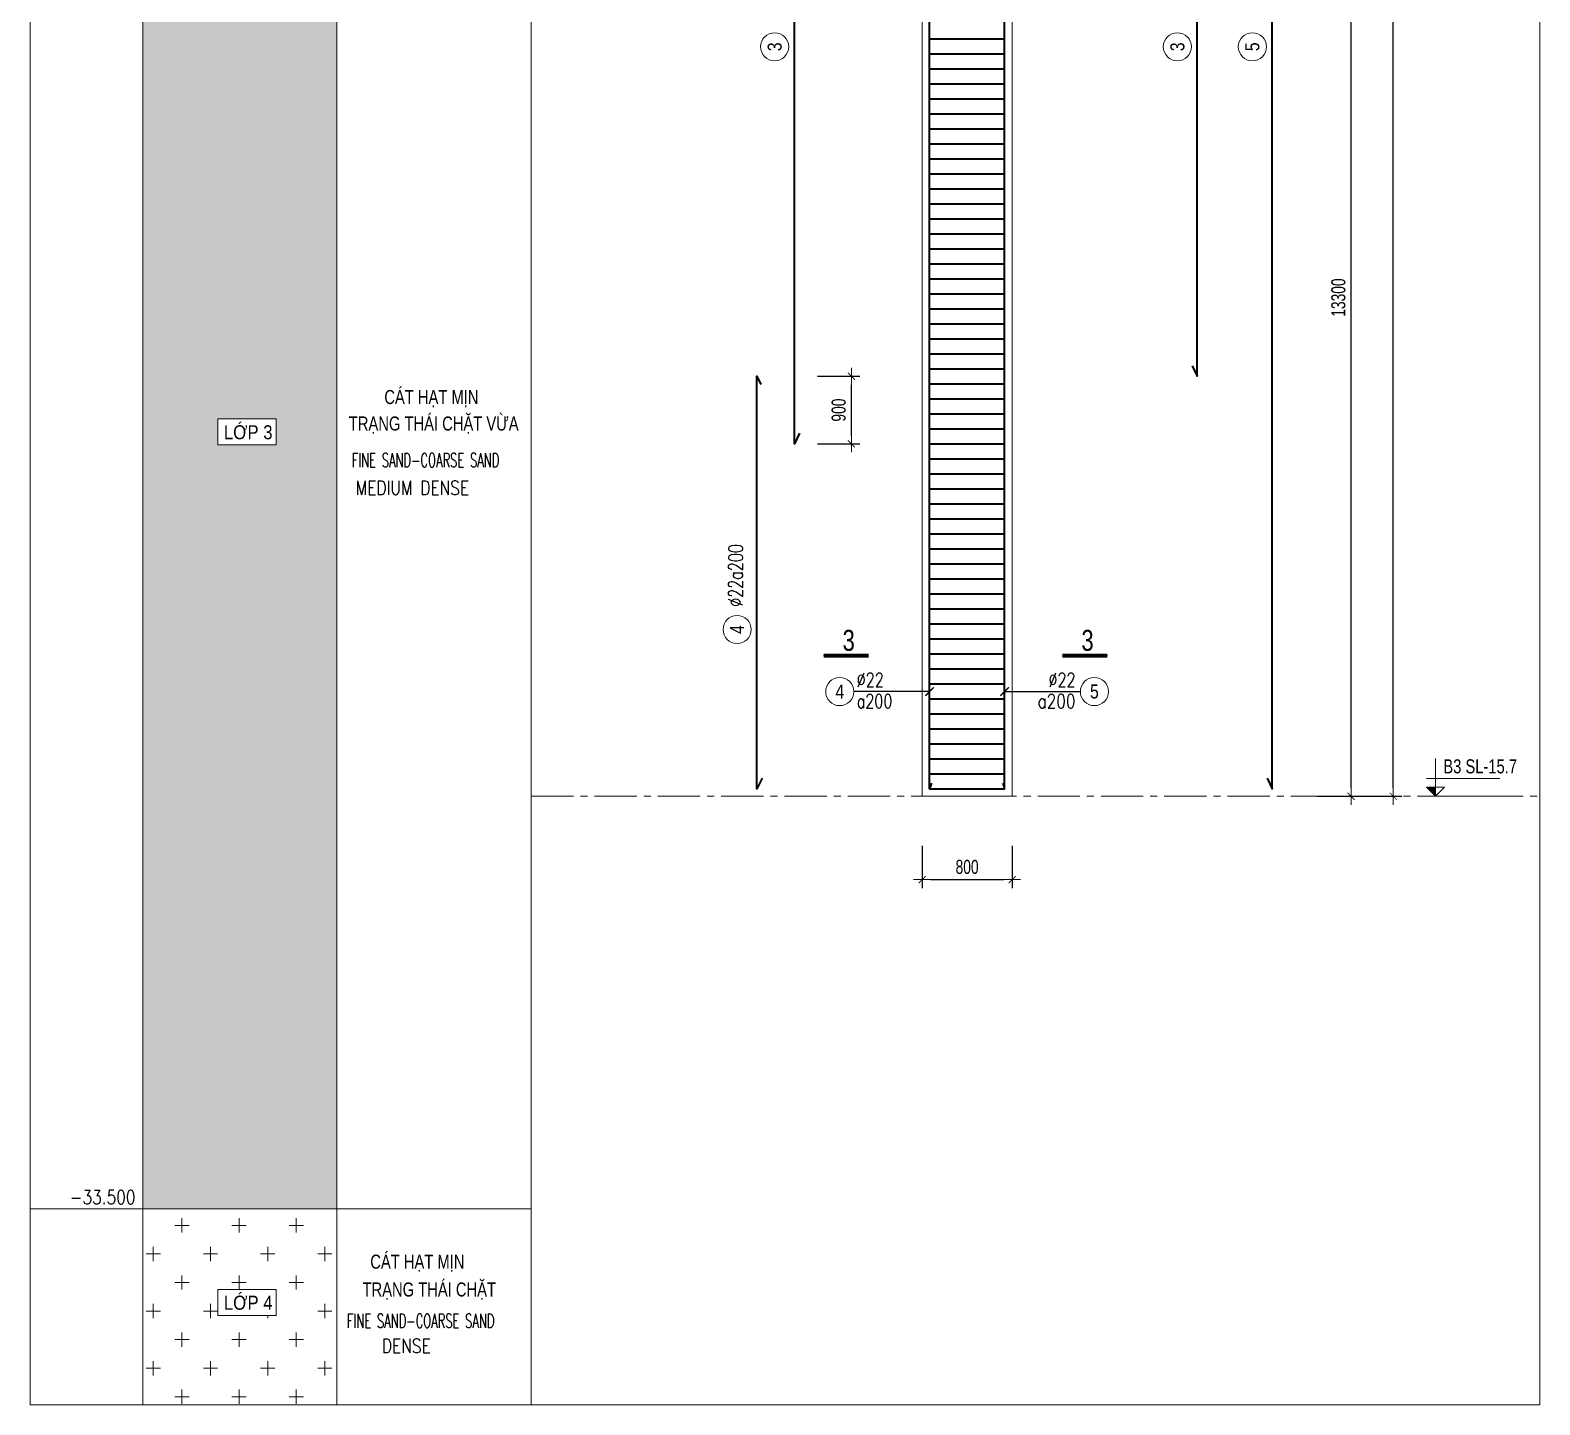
# Model space of a CAD drawing. Header units: millimetres. Extents: x -642477 to 1168880, y -27982 to 330379.
# Drawn here: x 232360 to 252481, y 63733 to 82064 of the extents above; entities that cross this region are included whole.
import ezdxf
from ezdxf.enums import TextEntityAlignment as Align

# ---------------------------------------------------------------- set-up
doc = ezdxf.new("R2010")
doc.units = ezdxf.units.MM
doc.linetypes.add('CENTER2', pattern=[1.125, 0.75, -0.125, 0.125, -0.125])
doc.layers.get('0').update_dxf_attribs({"lineweight": 20})
doc.layers.get('Defpoints').update_dxf_attribs({"color": 151, "lineweight": 9})
for name, color, linetype, lineweight in [('NDC_S_ANNO', 7, 'Continuous', 20), ('NDC_S_AXIS', 5, 'CENTER2', 13), ('NDC_S_CONTINUOUS', 3, 'Continuous', 20), ('NDC_S_DIM', 1, 'Continuous', 15), ('NDC_S_ENG TEXT', 2, 'Continuous', 20), ('NDC_S_HATCH MATERIAL', 8, 'Continuous', 13), ('NDC_S_REBAR', 4, 'Continuous', 35), ('NDC_S_SYMBOL', 1, 'Continuous', 15), ('NDC_S_TEXT SYMBOL', 7, 'Continuous', 20), ('NDC_S_VN TEXT', 7, 'Continuous', 20), ('NDC_S_VN TITLE', 6, 'Continuous', 35), ('rev_20200806', 1, 'Continuous', 20)]:
    doc.layers.add(name, color=color, linetype=linetype, lineweight=lineweight)
doc.layers.get('rev_20200806').off()
doc.styles.add('ARIAL', font='arial.ttf', dxfattribs={"width": 0.8})
doc.styles.add('NDC_ANNO', font='', dxfattribs={"width": 0.8})
doc.styles.add('NDC_ARIAL', font='arial.ttf', dxfattribs={"width": 0.85})
doc.styles.add('NDC_DIM', font='', dxfattribs={"width": 0.75})
doc.styles.add('NDC_EN TXT', font='romans.shx', dxfattribs={"width": 0.8})
doc.styles.add('NDC_ROMANS', font='romans.shx', dxfattribs={"width": 0.8, "bigfont": 'vns.shx'})
doc.styles.get('NDC_ANNO').set_extended_font_data('Dotum')
doc.styles.get('NDC_DIM').set_extended_font_data('Dotum')
doc.dimstyles.new('NDC_dim_75', dxfattribs={"dimscale": 75, "dimtxt": 2.5, "dimasz": 1.5, "dimexe": 1.5, "dimexo": 2.5, "dimgap": 1, "dimtad": 1, "dimdec": 0, "dimzin": 0, "dimdsep": 46, "dimtxsty": 'NDC_DIM', "dimblk": 'DIMMARK', "dimcen": 0.09, "dimdle": 1.2, "dimclrd": 1, "dimclre": 1, "dimclrt": 3, "dimadec": 0, "dimazin": 0, "dimtfac": 1, "dimtdec": 0, "dimtix": 1, "dimtofl": 0, "dimtmove": 0, "dimatfit": 3, "dimfxl": 6, "dimfxlon": 1, "dimtolj": 1, "dimtzin": 0, "dimarcsym": 0})

# ---------------------------------------------------------------- blocks, each defined once
blk = doc.blocks.new('*U2351')
at = {"layer": 'NDC_S_REBAR', "ltscale": 80}
blk.add_line((-500, 0), (500, 0), dxfattribs=at)
blk = doc.blocks.new('*U2352')
at = {"layer": 'NDC_S_DIM', "color": 0, "linetype": 'ByBlock', "lineweight": -2, "transparency": 16777216}
for p in [(0, 26800), (0, 26600), (0, 26400), (0, 26200), (0, 26000), (0, 25800), (0, 25600), (0, 25400), (0, 25200), (0, 25000), (0, 24800), (0, 24600), (0, 24400), (0, 24200), (0, 24000), (0, 23800), (0, 23600), (0, 23400), (0, 23200), (0, 23000), (0, 22800), (0, 22600), (0, 22400), (0, 22200), (0, 22000), (0, 21800), (0, 21600), (0, 21400), (0, 21200), (0, 21000), (0, 20800), (0, 20600), (0, 20400), (0, 20200), (0, 20000), (0, 19800), (0, 19600), (0, 19400), (0, 19200), (0, 19000), (0, 18800), (0, 18600), (0, 18400), (0, 18200), (0, 18000), (0, 17800), (0, 17600), (0, 17400), (0, 17200), (0, 17000), (0, 16800)]:
    blk.add_blockref('*U2351', p, dxfattribs=at)
blk = doc.blocks.new('DIMMARK')
at = {"layer": 'NDC_S_DIM', "color": 1}
blk.add_line((-1.5, 0), (1, 0), dxfattribs=at)
at = {"layer": 'NDC_S_DIM', "color": 2, "const_width": 0.1}
blk.add_lwpolyline([(-0.42, -0.42), (0.42, 0.42)], dxfattribs=at)
blk = doc.blocks.new('*D2386')
at = {"layer": 'Defpoints', "color": 0, "ltscale": 100, "transparency": 16777216}
for p in [(246560, 99848), (250528, 99848), (246560, 71848)]:
    blk.add_point(p, dxfattribs=at)
at = {"layer": 'NDC_S_DIM', "color": 1, "lineweight": -2, "ltscale": 100, "transparency": 16777216}
for p, q in [((250078, 99848), (250641, 99848)), ((250528, 71961), (250528, 99736)), ((250078, 71848), (250641, 71848))]:
    blk.add_line(p, q, dxfattribs=at)
at = {"layer": 'NDC_S_DIM', "color": 1, "lineweight": -2, "ltscale": 100, "transparency": 16777216, "xscale": 112.5, "yscale": 112.5, "zscale": 112.5}
for p, rotation in [((250528, 99848), 90), ((250528, 71848), 270)]:
    blk.add_blockref('DIMMARK', p, dxfattribs=dict(at, rotation=rotation))
at = {"layer": 'NDC_S_DIM', "color": 3, "ltscale": 100, "transparency": 16777216, "insert": (250360, 85848), "char_height": 187.5, "attachment_point": 5, "rotation": 90, "style": 'NDC_DIM'}
blk.add_mtext('\\A1;28000', dxfattribs=at)
blk = doc.blocks.new('*D2387')
at = {"layer": 'Defpoints', "color": 0, "ltscale": 100, "transparency": 16777216}
for p in [(246560, 85148), (249966, 85148), (246560, 71848)]:
    blk.add_point(p, dxfattribs=at)
at = {"layer": 'NDC_S_DIM', "color": 1, "lineweight": -2, "ltscale": 100, "transparency": 16777216}
for p, q in [((249516, 85148), (250078, 85148)), ((249966, 71961), (249966, 85036)), ((249516, 71848), (250078, 71848))]:
    blk.add_line(p, q, dxfattribs=at)
at = {"layer": 'NDC_S_DIM', "color": 1, "lineweight": -2, "ltscale": 100, "transparency": 16777216, "xscale": 112.5, "yscale": 112.5, "zscale": 112.5}
for p, rotation in [((249966, 85148), 90), ((249966, 71848), 270)]:
    blk.add_blockref('DIMMARK', p, dxfattribs=dict(at, rotation=rotation))
at = {"layer": 'NDC_S_DIM', "color": 3, "ltscale": 100, "transparency": 16777216, "insert": (249797, 78498), "char_height": 187.5, "attachment_point": 5, "rotation": 90, "style": 'NDC_DIM'}
blk.add_mtext('\\A1;13300', dxfattribs=at)
blk = doc.blocks.new('kata_block_CT')
at = {"layer": 'NDC_S_ANNO'}
blk.add_hatch(color=3, dxfattribs=at).paths.add_polyline_path([(0, 1.6), (-1.61, 1.6), (0, 0)])
at = {"layer": 'NDC_S_ANNO', "ltscale": 50}
h = blk.add_hatch(dxfattribs=at)
h.set_pattern_fill('ANSI31', color=256, scale=1.406, style=0)
h.paths.add_polyline_path([(0, 1.6), (0, 0), (1.61, 1.6)])
for p, q in [((-1.59, 3.14), (11.47, 3.14)), ((11.56, 0), (-1.64, 0))]:
    blk.add_line(p, q, dxfattribs=at)
for points in [[(0, 6.69), (0, 0)], [(0, 0), (-1.61, 1.6), (0, 1.6)], [(0, 0), (1.61, 1.6), (0, 1.6)]]:
    blk.add_lwpolyline(points, dxfattribs=at)
at = {"layer": 'NDC_S_ANNO', "color": 8, "ltscale": 50}
blk.add_lwpolyline([(0, 0), (-1.61, 1.6), (0, 1.6)], dxfattribs=at)
at = {"layer": 'NDC_S_TEXT SYMBOL', "color": 3, "style": 'NDC_ANNO', "width": 0.8}
blk.add_attdef('CT', (1.41, 4.07), '', height=2.5, dxfattribs=at)
blk = doc.blocks.new('*U367')
blk.add_circle((-2.5, 0), 2.5)
at = {"layer": 'NDC_S_VN TEXT', "color": 3, "style": 'NDC_EN TXT', "width": 0.75}
for tag, p in [('DK1', (0.5, 0.85)), ('KC1', (0.5, -2.97))]:
    blk.add_attdef(tag, p, '', height=2.5, dxfattribs=at)
at = {"layer": 'NDC_S_VN TEXT', "color": 7, "style": 'ARIAL', "width": 0.8}
blk.add_attdef('SH2', text='', height=2.5, dxfattribs=at).set_placement((-2.5, 0), align=Align.MIDDLE)
blk = doc.blocks.new('*D2381')
at = {"layer": 'Defpoints', "color": 0, "ltscale": 100, "transparency": 16777216}
for p in [(242047, 77448), (243306, 77448), (242547, 76548)]:
    blk.add_point(p, dxfattribs=at)
at = {"layer": 'NDC_S_DIM', "color": 1, "lineweight": -2, "ltscale": 100, "transparency": 16777216}
for p, q in [((242856, 77448), (243418, 77448)), ((243306, 76661), (243306, 77336)), ((242856, 76548), (243418, 76548))]:
    blk.add_line(p, q, dxfattribs=at)
at = {"layer": 'NDC_S_DIM', "color": 1, "lineweight": -2, "ltscale": 100, "transparency": 16777216, "xscale": 112.5, "yscale": 112.5, "zscale": 112.5}
for p, rotation in [((243306, 77448), 90), ((243306, 76548), 270)]:
    blk.add_blockref('DIMMARK', p, dxfattribs=dict(at, rotation=rotation))
at = {"layer": 'NDC_S_DIM', "color": 3, "ltscale": 100, "transparency": 16777216, "insert": (243137, 76998), "char_height": 187.5, "attachment_point": 5, "rotation": 90, "style": 'NDC_DIM'}
blk.add_mtext('\\A1;900', dxfattribs=at)
blk = doc.blocks.new('*U366')
blk.add_circle((2.5, 0), 2.5)
at = {"layer": 'NDC_S_VN TEXT', "color": 3, "style": 'NDC_EN TXT'}
for tag, width, p in [('DK2', 0.75, (-0.85, 0.85)), ('KC2', 0.8, (-0.85, -2.97))]:
    blk.add_attdef(tag, text='', height=2.5, dxfattribs=dict(at, width=width)).set_placement(p, align=Align.RIGHT)
at = {"layer": 'NDC_S_VN TEXT', "color": 7, "style": 'ARIAL', "width": 0.8}
blk.add_attdef('SH3', text='', height=2.5, dxfattribs=at).set_placement((2.5, 0), align=Align.MIDDLE)
blk = doc.blocks.new('*U191')
at = {"layer": 'NDC_S_ANNO', "color": 0, "linetype": 'ByBlock', "lineweight": -2}
blk.add_line((-4.36, 0), (1, 0), dxfattribs=at)
at = {"layer": 'NDC_S_ANNO', "ltscale": 0.005, "const_width": 0.5}
blk.add_lwpolyline([(1, 0), (-4.36, 0)], dxfattribs=at)
at = {"layer": 'NDC_S_TEXT SYMBOL', "linetype": 'ByBlock', "lineweight": -2, "style": 'NDC_ANNO', "width": 0.8}
blk.add_attdef('DETAIL', text='', height=2.5, dxfattribs=at).set_placement((-0.64, 1.82), align=Align.MIDDLE_RIGHT)
blk = doc.blocks.new('*D2393')
at = {"layer": 'Defpoints', "color": 0, "ltscale": 100, "transparency": 16777216}
for p in [(244248, 71848), (245448, 71848), (245448, 70736)]:
    blk.add_point(p, dxfattribs=at)
at = {"layer": 'NDC_S_DIM', "color": 1, "lineweight": -2, "ltscale": 100, "transparency": 16777216}
for p, q in [((244248, 71186), (244248, 70623)), ((245448, 71186), (245448, 70623)), ((244360, 70736), (245335, 70736))]:
    blk.add_line(p, q, dxfattribs=at)
at = {"layer": 'NDC_S_DIM', "color": 1, "lineweight": -2, "ltscale": 100, "transparency": 16777216, "xscale": 112.5, "yscale": 112.5, "zscale": 112.5, "rotation": 180}
blk.add_blockref('DIMMARK', (244248, 70736), dxfattribs=at)
at = {"layer": 'NDC_S_DIM', "color": 1, "lineweight": -2, "ltscale": 100, "transparency": 16777216, "xscale": 112.5, "yscale": 112.5, "zscale": 112.5}
blk.add_blockref('DIMMARK', (245448, 70736), dxfattribs=at)
at = {"layer": 'NDC_S_DIM', "color": 3, "ltscale": 100, "transparency": 16777216, "insert": (244848, 70905), "char_height": 187.5, "attachment_point": 5, "style": 'NDC_DIM'}
blk.add_mtext('\\A1;800', dxfattribs=at)
blk = doc.blocks.new('HK6')
at = {"layer": 'NDC_S_HATCH MATERIAL', "ltscale": 100}
h = blk.add_hatch(dxfattribs=at)
h.set_pattern_fill('AR-CONC', color=256, scale=4)
h.set_pattern_definition([(50, (178280.06, 319441.36), (728.7387, -63.7563), [76.2, -838.2]), (355, (178280.1, 319441.36), (-140.9737, 764.2274), [60.96, -670.5623]), (100.45144, (178340.8, 319436.05), (587.765, 700.471), [64.76, -712.361]), (46.1842, (178280.1, 319644.6), (1084.3162, -168.1693), [114.3, -1257.3]), (96.63556, (178370.4, 319630.5), (949.6165, 989.7045), [97.14, -1068.5424]), (351.18415, (178280.1, 319644.6), (949.6165, 989.7045), [91.44, -1005.839]), (21, (178381.66, 319593.76), (606.4576, -409.0608), [76.2, -838.2]), (326, (178381.7, 319593.76), (247.2081, 736.7519), [60.96, -670.56]), (71.45144, (178432.2, 319559.7), (853.6657, 327.6911), [64.76, -712.3598]), (37.5, (178280.06, 319441.36), (12.35441, 338.22016), [0, -662.432, 0, -680.72, 0, -673.1]), (7.5, (178280.06, 319441.36), (267.27865, 400.7223), [0, -388.112, 0, -647.192, 0, -256.54]), (327.5, (178053.5, 319441.36), (542.36238, -22.91498), [0, -254, 0, -792.48, 0, -1051.56]), (317.5, (177951.9, 319441.36), (592.5167, 101.70596), [0, -330.2, 0, -526.288, 0, -746.76])])
h.paths.add_polyline_path([(4089, -17563), (1500, -17563), (1500, -37563), (4089, -37563)])
h.paths.add_polyline_path([(3277, -27031), (3277, -27377), (2499, -27377), (2499, -27031)], flags=16)
h = blk.add_hatch(dxfattribs=at)
h.set_pattern_fill('CROSS', color=256, scale=60)
h.set_pattern_definition([(0, (178280.06, 323300.56), (381, 381), [190.5, -571.5]), (90, (178375.3, 323205.3), (-381, 381), [190.5, -571.5])])
h.paths.add_polyline_path([(4089, -37563), (1500, -37563), (1500, -40178), (4089, -40178)])
h.paths.add_polyline_path([(2499, -38985), (2499, -38639), (3277, -38639), (3277, -38985)], flags=16)
at = {"layer": 'NDC_S_CONTINUOUS'}
for p, q in [((0, -40178), (0, 0)), ((1500, -40178), (1500, 0)), ((6679, -40178), (6679, 0)), ((4089, -40178), (4089, -4063)), ((1500, -37563), (0, -37563)), ((6679, -37563), (1500, -37563)), ((6679, -40178), (0, -40178))]:
    blk.add_line(p, q, dxfattribs=at)
at = {"layer": 'NDC_S_DIM'}
for points in [[(2499, -27031), (3277, -27031), (3277, -27377), (2499, -27377)], [(2499, -38639), (3277, -38639), (3277, -38985), (2499, -38985)]]:
    blk.add_lwpolyline(points, close=True, dxfattribs=at)
at = {"layer": 'NDC_S_ENG TEXT', "style": 'NDC_ROMANS', "width": 0.8}
blk.add_text('-33.500', height=187.5, dxfattribs=at).set_placement((1404, -37409), align=Align.MIDDLE_RIGHT)
at = {"layer": 'NDC_S_VN TEXT'}
for s, style, width, p in [('CÁT HẠT MỊN', 'NDC_ARIAL', 0.75, (4720, -26739)), ('TRẠNG THÁI CHẶT VỪA', 'NDC_ARIAL', 0.75, (4247, -27092)), ('FINE SAND-COARSE SAND', 'NDC_EN TXT', 0.6, (4286, -27581)), ('MEDIUM DENSE', 'NDC_EN TXT', 0.8, (4338, -27949)), ('CÁT HẠT MỊN', 'NDC_ARIAL', 0.75, (4533, -38269)), ('TRẠNG THÁI CHẶT ', 'NDC_ARIAL', 0.75, (4430, -38640)), ('FINE SAND-COARSE SAND', 'NDC_EN TXT', 0.6, (4221, -39057)), ('DENSE', 'NDC_EN TXT', 0.8, (4688, -39391))]:
    blk.add_text(s, height=187.5, dxfattribs=dict(at, style=style, width=width)).set_placement(p, align=Align.MIDDLE_LEFT)
at = {"layer": 'NDC_S_VN TITLE', "style": 'NDC_ARIAL', "width": 0.85}
for s, p in [('LỚP 3', (2906, -27185)), ('LỚP 4', (2906, -38793))]:
    blk.add_text(s, height=187.5, dxfattribs=at).set_placement(p, align=Align.MIDDLE)

msp = doc.modelspace()

# ---------------------------------------------------------------- linework, layer by layer
at = {"layer": 'NDC_S_AXIS', "ltscale": 750}
msp.add_line((239039.3, 71848.1), (252481.4, 71848.1), dxfattribs=at)
at = {"layer": 'NDC_S_CONTINUOUS', "ltscale": 100}
for p in [(252481.4, 103910.8), (239039.3, 63732.8)]:
    msp.add_line(p, (252481.4, 63732.8), dxfattribs=at)
msp.add_lwpolyline([(245447.9, 84148.1), (245447.9, 71848.1), (244247.9, 71848.1), (244247.9, 99848.1), (245447.9, 99848.1), (245447.9, 94948.1)], dxfattribs=at)
at = {"layer": 'NDC_S_DIM'}
for centre in [(242282.7, 81842.5), (247650.5, 81842.5), (248650.5, 81842.5), (241782.7, 74071.6)]:
    msp.add_circle(centre, 187.5, dxfattribs=at)
at = {"layer": 'NDC_S_REBAR', "ltscale": 80}
for points in [[(244372.9, 72023.1), (244347.9, 71948.1), (244347.9, 99748.1), (244372.9, 99673.1)], [(245322.9, 72023.1), (245347.9, 71948.1), (245347.9, 99748.1), (245322.9, 99673.1)], [(242615.4, 76689), (242546.8, 76548.1), (242546.8, 89148.1), (242597.6, 89038.1)], [(247846, 77589), (247914.6, 77448.1), (247914.6, 89148.1), (247863.9, 89038.1)], [(248846, 72089), (248914.6, 71948.1), (248914.6, 83648.1), (248863.9, 83538.1)], [(242115.4, 72089), (242046.8, 71948.1), (242046.8, 77448.1), (242097.6, 77338.1)]]:
    msp.add_lwpolyline(points, dxfattribs=at)

# ---------------------------------------------------------------- block references
at = {"layer": 'NDC_S_DIM', "xscale": -1, "rotation": 180}
msp.add_blockref('*U2352', (244847.9, 98748.1), dxfattribs=at)
at = {"layer": 'NDC_S_DIM', "ltscale": 80, "xscale": 75, "yscale": 75, "zscale": 75}
for name, p, values in [('*U367', (243338.5, 73244.3), {'SH2': '4', 'DK1': '%%c22', 'KC1': 'a200'}), ('*U366', (246357.3, 73244.3), {'SH3': '5', 'DK2': '%%c22', 'KC2': 'a200'})]:
    msp.add_blockref(name, p, dxfattribs=at).add_auto_attribs(values)
at = {"layer": 'NDC_S_SYMBOL', "xscale": 112, "yscale": 112, "zscale": 112}
for p in [(243423.3, 73723.4), (246606, 73723.4)]:
    msp.add_blockref('*U191', p, dxfattribs=at).add_auto_attribs({'DETAIL': '3'})
at = {"layer": 'NDC_S_VN TEXT', "xscale": 75, "yscale": 75, "zscale": 75}
msp.add_blockref('kata_block_CT', (251090, 71848.1), dxfattribs=at).add_auto_attribs({'CT': 'B3 SL-15.7'})
at = {"layer": 'rev_20200806'}
msp.add_blockref('HK6', (232360.4, 103910.8), dxfattribs=at)

# ---------------------------------------------------------------- texts
at = {"layer": 'NDC_S_VN TEXT', "color": 7, "style": 'ARIAL', "width": 0.8}
for s, p in [('3', (242282.7, 81842.5)), ('3', (247650.5, 81842.5)), ('5', (248650.5, 81842.5)), ('4', (241782.7, 74071.6))]:
    msp.add_text(s, height=187.5, rotation=90, dxfattribs=at).set_placement(p, align=Align.MIDDLE)
at = {"layer": 'NDC_S_VN TEXT', "color": 3, "style": 'NDC_EN TXT', "width": 0.75}
msp.add_text('%%C22a200', height=187.5, rotation=90, dxfattribs=at).set_placement((241857.1, 74374))

# ---------------------------------------------------------------- dimensions: what is measured, and where the dimension line sits
at = {"layer": 'NDC_S_DIM', "ltscale": 100}
for base, p1, p2, picture, middle in [((250528.4, 99848.1), (246560.4, 71848.1), (246560.4, 99848.1), '*D2386', (250359.5, 85848.1)), ((249965.9, 85148.1), (246560.4, 71848.1), (246560.4, 85148.1), '*D2387', (249797, 78498.1)), ((243305.6, 77448.1), (242546.8, 76548.1), (242046.8, 77448.1), '*D2381', (243136.8, 76998.1))]:
    dim = msp.add_linear_dim(base=base, p1=p1, p2=p2, angle=90, dimstyle='NDC_dim_75', dxfattribs=at)
    dim.commit()
    dim.dimension.update_dxf_attribs({"geometry": picture, "text_midpoint": middle})
dim = msp.add_linear_dim(base=(245447.9, 70735.7), p1=(244247.9, 71848.1), p2=(245447.9, 71848.1), dimstyle='NDC_dim_75', override={"dimlfac": 0.666667}, dxfattribs=at)
dim.commit()
dim.dimension.update_dxf_attribs({"geometry": '*D2393', "text_midpoint": (244847.9, 70904.5)})

# ---------------------------------------------------------------- leaders
at = {"layer": 'NDC_S_DIM', "ltscale": 80}
for points in [[(244347.9, 73244.3), (243338.5, 73244.3)], [(245347.9, 73244.3), (246357.3, 73244.3)]]:
    msp.add_leader(points, dimstyle='NDC_dim_75', override={"dimldrblk": 'ArchTick'}, dxfattribs=at)

doc.saveas('drawing.dxf')
